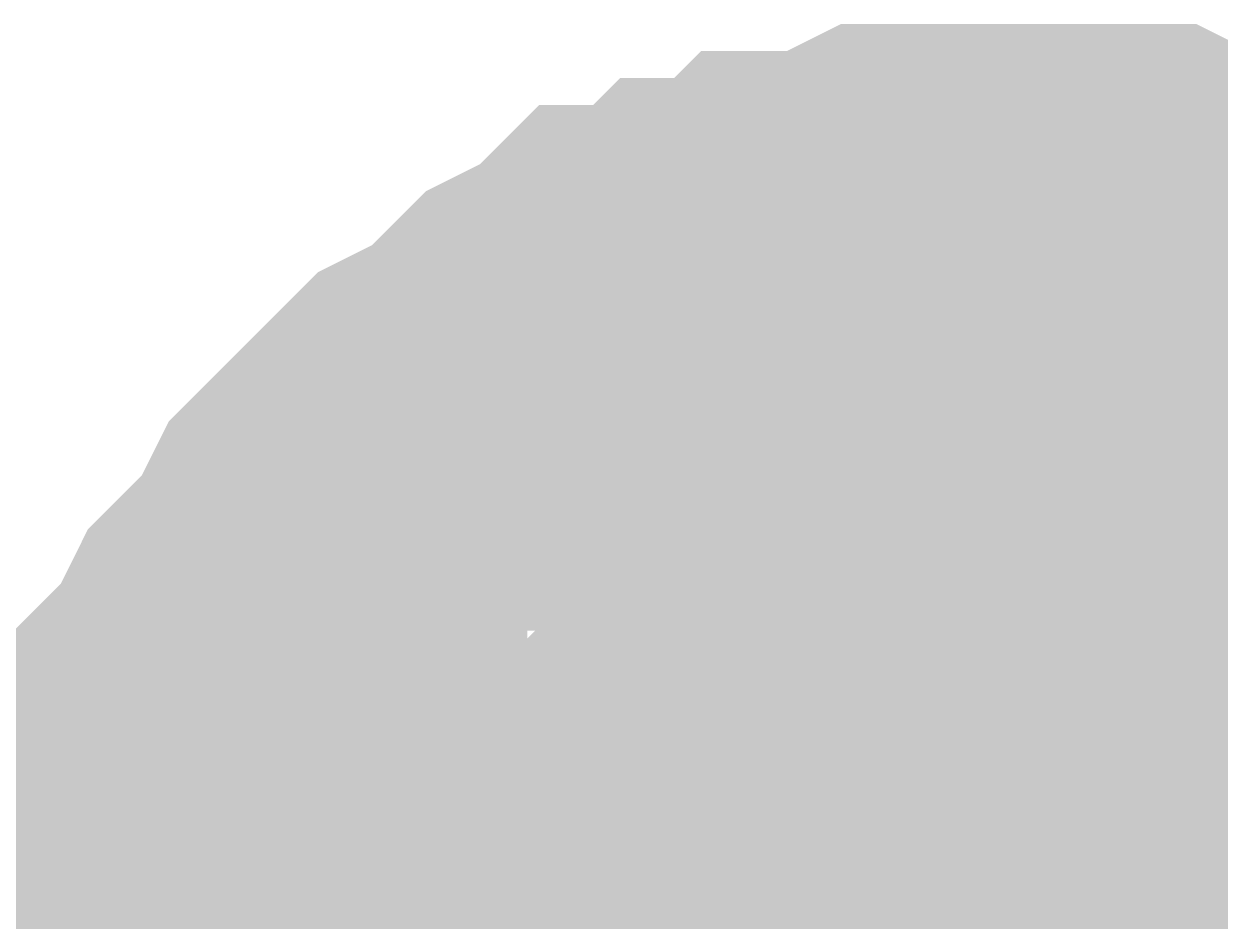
# Model space of a CAD drawing. Header units: inches. Extents: x 0 to 841, y 0 to 594.
# Drawn here: x 256.696 to 257.691, y 117.651 to 118.397 of the extents above; entities that cross this region are included whole.
import ezdxf

# ---------------------------------------------------------------- set-up
doc = ezdxf.new("R2010")
doc.units = ezdxf.units.IN
doc.layers.add('Sheet', color=255, linetype='Continuous')

msp = doc.modelspace()

# ---------------------------------------------------------------- linework, layer by layer
at = {"layer": 'Sheet'}
for points in [[(256.76012, 117.48389, 0.29972, 0.29972, 0), (256.76012, 117.52881, 0.29972, 0.29972, 0), (256.76012, 117.57373, 0.29972, 0.29972, 0), (256.76012, 117.59619, 0.29972, 0.29972, 0), (256.78258, 117.64111, 0.29972, 0.29972, 0), (256.78258, 117.68603, 0.29972, 0.29972, 0), (256.80504, 117.70848, 0.29972, 0.29972, 0), (256.80504, 117.7534, 0.29972, 0.29972, 0), (256.82749, 117.77586, 0.29972, 0.29972, 0), (256.82749, 117.82078, 0.29972, 0.29972, 0), (256.84995, 117.84324, 0.29972, 0.29972, 0), (256.87241, 117.88816, 0.29972, 0.29972, 0), (256.89487, 117.91062, 0.29972, 0.29972, 0), (256.91733, 117.93308, 0.29972, 0.29972, 0), (256.93978, 117.97799, 0.29972, 0.29972, 0), (256.96224, 118.00045, 0.29972, 0.29972, 0), (256.9847, 118.02291, 0.29972, 0.29972, 0), (257.00716, 118.04537, 0.29972, 0.29972, 0), (257.02961, 118.06783, 0.29972, 0.29972, 0), (257.07453, 118.09029, 0.29972, 0.29972, 0), (257.09699, 118.11275, 0.29972, 0.29972, 0), (257.11945, 118.13521, 0.29972, 0.29972, 0), (257.16436, 118.15767, 0.29972, 0.29972, 0), (257.18682, 118.18013, 0.29972, 0.29972, 0), (257.23173, 118.18013, 0.29972, 0.29972, 0), (257.25419, 118.20259, 0.29972, 0.29972, 0), (257.29911, 118.20259, 0.29972, 0.29972, 0), (257.32157, 118.22505, 0.29972, 0.29972, 0), (257.36648, 118.22505, 0.29972, 0.29972, 0), (257.4114, 118.2475, 0.29972, 0.29972, 0), (257.43385, 118.2475, 0.29972, 0.29972, 0), (257.47877, 118.2475, 0.29972, 0.29972, 0), (257.52369, 118.2475, 0.29972, 0.29972, 0)], [(256.76012, 117.48389, 0.29972, 0.29972, 0), (256.76012, 117.52881, 0.29972, 0.29972, 0), (256.76012, 117.57373, 0.29972, 0.29972, 0), (256.76012, 117.59619, 0.29972, 0.29972, 0), (256.78258, 117.64111, 0.29972, 0.29972, 0), (256.78258, 117.68603, 0.29972, 0.29972, 0), (256.80504, 117.70848, 0.29972, 0.29972, 0), (256.80504, 117.7534, 0.29972, 0.29972, 0), (256.82749, 117.77586, 0.29972, 0.29972, 0), (256.82749, 117.82078, 0.29972, 0.29972, 0), (256.84995, 117.84324, 0.29972, 0.29972, 0), (256.87241, 117.88816, 0.29972, 0.29972, 0), (256.89487, 117.91062, 0.29972, 0.29972, 0), (256.91733, 117.93308, 0.29972, 0.29972, 0), (256.93978, 117.97799, 0.29972, 0.29972, 0), (256.96224, 118.00045, 0.29972, 0.29972, 0), (256.9847, 118.02291, 0.29972, 0.29972, 0), (257.00716, 118.04537, 0.29972, 0.29972, 0), (257.02961, 118.06783, 0.29972, 0.29972, 0), (257.07453, 118.09029, 0.29972, 0.29972, 0), (257.09699, 118.11275, 0.29972, 0.29972, 0), (257.11945, 118.13521, 0.29972, 0.29972, 0), (257.16436, 118.15767, 0.29972, 0.29972, 0), (257.18682, 118.18013, 0.29972, 0.29972, 0), (257.23173, 118.18013, 0.29972, 0.29972, 0), (257.25419, 118.20259, 0.29972, 0.29972, 0), (257.29911, 118.20259, 0.29972, 0.29972, 0), (257.32157, 118.22505, 0.29972, 0.29972, 0), (257.36648, 118.22505, 0.29972, 0.29972, 0), (257.4114, 118.2475, 0.29972, 0.29972, 0), (257.43385, 118.2475, 0.29972, 0.29972, 0), (257.47877, 118.2475, 0.29972, 0.29972, 0), (257.52369, 118.2475, 0.29972, 0.29972, 0)], [(256.76012, 117.48389, 0.29972, 0.29972, 0), (256.76012, 117.52881, 0.29972, 0.29972, 0), (256.76012, 117.57373, 0.29972, 0.29972, 0), (256.76012, 117.59619, 0.29972, 0.29972, 0), (256.78258, 117.64111, 0.29972, 0.29972, 0), (256.78258, 117.68603, 0.29972, 0.29972, 0), (256.80504, 117.70848, 0.29972, 0.29972, 0), (256.80504, 117.7534, 0.29972, 0.29972, 0), (256.82749, 117.77586, 0.29972, 0.29972, 0), (256.82749, 117.82078, 0.29972, 0.29972, 0), (256.84995, 117.84324, 0.29972, 0.29972, 0), (256.87241, 117.88816, 0.29972, 0.29972, 0), (256.89487, 117.91062, 0.29972, 0.29972, 0), (256.91733, 117.93308, 0.29972, 0.29972, 0), (256.93978, 117.97799, 0.29972, 0.29972, 0), (256.96224, 118.00045, 0.29972, 0.29972, 0), (256.9847, 118.02291, 0.29972, 0.29972, 0), (257.00716, 118.04537, 0.29972, 0.29972, 0), (257.02961, 118.06783, 0.29972, 0.29972, 0), (257.07453, 118.09029, 0.29972, 0.29972, 0), (257.09699, 118.11275, 0.29972, 0.29972, 0), (257.11945, 118.13521, 0.29972, 0.29972, 0), (257.16436, 118.15767, 0.29972, 0.29972, 0), (257.18682, 118.18013, 0.29972, 0.29972, 0), (257.23173, 118.18013, 0.29972, 0.29972, 0), (257.25419, 118.20259, 0.29972, 0.29972, 0), (257.29911, 118.20259, 0.29972, 0.29972, 0), (257.32157, 118.22505, 0.29972, 0.29972, 0), (257.36648, 118.22505, 0.29972, 0.29972, 0), (257.4114, 118.2475, 0.29972, 0.29972, 0), (257.43385, 118.2475, 0.29972, 0.29972, 0), (257.47877, 118.2475, 0.29972, 0.29972, 0), (257.52369, 118.2475, 0.29972, 0.29972, 0)], [(256.76012, 117.48389, 0.29972, 0.29972, 0), (256.76012, 117.52881, 0.29972, 0.29972, 0), (256.76012, 117.57373, 0.29972, 0.29972, 0), (256.76012, 117.59619, 0.29972, 0.29972, 0), (256.78258, 117.64111, 0.29972, 0.29972, 0), (256.78258, 117.68603, 0.29972, 0.29972, 0), (256.80504, 117.70848, 0.29972, 0.29972, 0), (256.80504, 117.7534, 0.29972, 0.29972, 0), (256.82749, 117.77586, 0.29972, 0.29972, 0), (256.82749, 117.82078, 0.29972, 0.29972, 0), (256.84995, 117.84324, 0.29972, 0.29972, 0), (256.87241, 117.88816, 0.29972, 0.29972, 0), (256.89487, 117.91062, 0.29972, 0.29972, 0), (256.91733, 117.93308, 0.29972, 0.29972, 0), (256.93978, 117.97799, 0.29972, 0.29972, 0), (256.96224, 118.00045, 0.29972, 0.29972, 0), (256.9847, 118.02291, 0.29972, 0.29972, 0), (257.00716, 118.04537, 0.29972, 0.29972, 0), (257.02961, 118.06783, 0.29972, 0.29972, 0), (257.07453, 118.09029, 0.29972, 0.29972, 0), (257.09699, 118.11275, 0.29972, 0.29972, 0), (257.11945, 118.13521, 0.29972, 0.29972, 0), (257.16436, 118.15767, 0.29972, 0.29972, 0), (257.18682, 118.18013, 0.29972, 0.29972, 0), (257.23173, 118.18013, 0.29972, 0.29972, 0), (257.25419, 118.20259, 0.29972, 0.29972, 0), (257.29911, 118.20259, 0.29972, 0.29972, 0), (257.32157, 118.22505, 0.29972, 0.29972, 0), (257.36648, 118.22505, 0.29972, 0.29972, 0), (257.4114, 118.2475, 0.29972, 0.29972, 0), (257.43385, 118.2475, 0.29972, 0.29972, 0), (257.47877, 118.2475, 0.29972, 0.29972, 0), (257.52369, 118.2475, 0.29972, 0.29972, 0)], [(256.76012, 117.48389, 0.29972, 0.29972, 0), (256.76012, 117.52881, 0.29972, 0.29972, 0), (256.76012, 117.57373, 0.29972, 0.29972, 0), (256.76012, 117.59619, 0.29972, 0.29972, 0), (256.78258, 117.64111, 0.29972, 0.29972, 0), (256.78258, 117.68603, 0.29972, 0.29972, 0), (256.80504, 117.70848, 0.29972, 0.29972, 0), (256.80504, 117.7534, 0.29972, 0.29972, 0), (256.82749, 117.77586, 0.29972, 0.29972, 0), (256.82749, 117.82078, 0.29972, 0.29972, 0), (256.84995, 117.84324, 0.29972, 0.29972, 0), (256.87241, 117.88816, 0.29972, 0.29972, 0), (256.89487, 117.91062, 0.29972, 0.29972, 0), (256.91733, 117.93308, 0.29972, 0.29972, 0), (256.93978, 117.97799, 0.29972, 0.29972, 0), (256.96224, 118.00045, 0.29972, 0.29972, 0), (256.9847, 118.02291, 0.29972, 0.29972, 0), (257.00716, 118.04537, 0.29972, 0.29972, 0), (257.02961, 118.06783, 0.29972, 0.29972, 0), (257.07453, 118.09029, 0.29972, 0.29972, 0), (257.09699, 118.11275, 0.29972, 0.29972, 0), (257.11945, 118.13521, 0.29972, 0.29972, 0), (257.16436, 118.15767, 0.29972, 0.29972, 0), (257.18682, 118.18013, 0.29972, 0.29972, 0), (257.23173, 118.18013, 0.29972, 0.29972, 0), (257.25419, 118.20259, 0.29972, 0.29972, 0), (257.29911, 118.20259, 0.29972, 0.29972, 0), (257.32157, 118.22505, 0.29972, 0.29972, 0), (257.36648, 118.22505, 0.29972, 0.29972, 0), (257.4114, 118.2475, 0.29972, 0.29972, 0), (257.43385, 118.2475, 0.29972, 0.29972, 0), (257.47877, 118.2475, 0.29972, 0.29972, 0), (257.52369, 118.2475, 0.29972, 0.29972, 0)], [(257.52369, 118.2475, 0.29972, 0.29972, 0), (257.52369, 118.2475, 0.29972, 0.29972, 0)], [(257.52369, 118.2475, 0.29972, 0.29972, 0), (257.5686, 118.2475, 0.29972, 0.29972, 0), (257.61352, 118.2475, 0.29972, 0.29972, 0), (257.63598, 118.2475, 0.29972, 0.29972, 0), (257.68089, 118.22505, 0.29972, 0.29972, 0), (257.72581, 118.22505, 0.29972, 0.29972, 0), (257.74826, 118.20259, 0.29972, 0.29972, 0), (257.79318, 118.20259, 0.29972, 0.29972, 0), (257.81564, 118.18013, 0.29972, 0.29972, 0), (257.86055, 118.18013, 0.29972, 0.29972, 0)], [(257.52369, 118.2475, 0.29972, 0.29972, 0), (257.52369, 118.2475, 0.29972, 0.29972, 0)], [(257.52369, 118.2475, 0.29972, 0.29972, 0), (257.5686, 118.2475, 0.29972, 0.29972, 0), (257.61352, 118.2475, 0.29972, 0.29972, 0), (257.63598, 118.2475, 0.29972, 0.29972, 0), (257.68089, 118.22505, 0.29972, 0.29972, 0), (257.72581, 118.22505, 0.29972, 0.29972, 0), (257.74826, 118.20259, 0.29972, 0.29972, 0), (257.79318, 118.20259, 0.29972, 0.29972, 0), (257.81564, 118.18013, 0.29972, 0.29972, 0), (257.86055, 118.18013, 0.29972, 0.29972, 0)], [(257.52369, 118.2475, 0.29972, 0.29972, 0), (257.52369, 118.2475, 0.29972, 0.29972, 0)], [(257.52369, 118.2475, 0.29972, 0.29972, 0), (257.5686, 118.2475, 0.29972, 0.29972, 0), (257.61352, 118.2475, 0.29972, 0.29972, 0), (257.63598, 118.2475, 0.29972, 0.29972, 0), (257.68089, 118.22505, 0.29972, 0.29972, 0), (257.72581, 118.22505, 0.29972, 0.29972, 0), (257.74826, 118.20259, 0.29972, 0.29972, 0), (257.79318, 118.20259, 0.29972, 0.29972, 0), (257.81564, 118.18013, 0.29972, 0.29972, 0), (257.86055, 118.18013, 0.29972, 0.29972, 0)], [(257.52369, 118.2475, 0.29972, 0.29972, 0), (257.52369, 118.2475, 0.29972, 0.29972, 0)], [(257.52369, 118.2475, 0.29972, 0.29972, 0), (257.5686, 118.2475, 0.29972, 0.29972, 0), (257.61352, 118.2475, 0.29972, 0.29972, 0), (257.63598, 118.2475, 0.29972, 0.29972, 0), (257.68089, 118.22505, 0.29972, 0.29972, 0), (257.72581, 118.22505, 0.29972, 0.29972, 0), (257.74826, 118.20259, 0.29972, 0.29972, 0), (257.79318, 118.20259, 0.29972, 0.29972, 0), (257.81564, 118.18013, 0.29972, 0.29972, 0), (257.86055, 118.18013, 0.29972, 0.29972, 0)], [(257.52369, 118.2475, 0.29972, 0.29972, 0), (257.52369, 118.2475, 0.29972, 0.29972, 0)], [(257.52369, 118.2475, 0.29972, 0.29972, 0), (257.5686, 118.2475, 0.29972, 0.29972, 0), (257.61352, 118.2475, 0.29972, 0.29972, 0), (257.63598, 118.2475, 0.29972, 0.29972, 0), (257.68089, 118.22505, 0.29972, 0.29972, 0), (257.72581, 118.22505, 0.29972, 0.29972, 0), (257.74826, 118.20259, 0.29972, 0.29972, 0), (257.79318, 118.20259, 0.29972, 0.29972, 0), (257.81564, 118.18013, 0.29972, 0.29972, 0), (257.86055, 118.18013, 0.29972, 0.29972, 0)], [(256.76012, 117.59619, 0.09906, 0.09906, 0), (256.78258, 117.64111, 0.09906, 0.09906, 0), (256.78258, 117.68603, 0.09906, 0.09906, 0), (256.80504, 117.70848, 0.09906, 0.09906, 0), (256.80504, 117.7534, 0.09906, 0.09906, 0), (256.82749, 117.77586, 0.09906, 0.09906, 0), (256.82749, 117.82078, 0.09906, 0.09906, 0), (256.84995, 117.84324, 0.09906, 0.09906, 0), (256.87241, 117.88816, 0.09906, 0.09906, 0), (256.89487, 117.91062, 0.09906, 0.09906, 0), (256.91733, 117.93308, 0.09906, 0.09906, 0), (256.93978, 117.97799, 0.09906, 0.09906, 0), (256.96224, 118.00045, 0.09906, 0.09906, 0), (256.9847, 118.02291, 0.09906, 0.09906, 0), (257.00716, 118.04537, 0.09906, 0.09906, 0), (257.02961, 118.06783, 0.09906, 0.09906, 0), (257.07453, 118.09029, 0.09906, 0.09906, 0), (257.09699, 118.11275, 0.09906, 0.09906, 0), (257.11945, 118.13521, 0.09906, 0.09906, 0), (257.16436, 118.15767, 0.09906, 0.09906, 0), (257.18682, 118.18013, 0.09906, 0.09906, 0), (257.23173, 118.18013, 0.09906, 0.09906, 0), (257.25419, 118.20259, 0.09906, 0.09906, 0), (257.29911, 118.20259, 0.09906, 0.09906, 0), (257.32157, 118.22505, 0.09906, 0.09906, 0), (257.36648, 118.22505, 0.09906, 0.09906, 0), (257.4114, 118.2475, 0.09906, 0.09906, 0), (257.43385, 118.2475, 0.09906, 0.09906, 0), (257.47877, 118.2475, 0.09906, 0.09906, 0), (257.52369, 118.2475, 0.09906, 0.09906, 0)], [(256.76012, 117.59619, 0.09906, 0.09906, 0), (256.78258, 117.64111, 0.09906, 0.09906, 0), (256.78258, 117.68603, 0.09906, 0.09906, 0), (256.80504, 117.70848, 0.09906, 0.09906, 0), (256.80504, 117.7534, 0.09906, 0.09906, 0), (256.82749, 117.77586, 0.09906, 0.09906, 0), (256.82749, 117.82078, 0.09906, 0.09906, 0), (256.84995, 117.84324, 0.09906, 0.09906, 0), (256.87241, 117.88816, 0.09906, 0.09906, 0), (256.89487, 117.91062, 0.09906, 0.09906, 0), (256.91733, 117.93308, 0.09906, 0.09906, 0), (256.93978, 117.97799, 0.09906, 0.09906, 0), (256.96224, 118.00045, 0.09906, 0.09906, 0), (256.9847, 118.02291, 0.09906, 0.09906, 0), (257.00716, 118.04537, 0.09906, 0.09906, 0), (257.02961, 118.06783, 0.09906, 0.09906, 0), (257.07453, 118.09029, 0.09906, 0.09906, 0), (257.09699, 118.11275, 0.09906, 0.09906, 0), (257.11945, 118.13521, 0.09906, 0.09906, 0), (257.16436, 118.15767, 0.09906, 0.09906, 0), (257.18682, 118.18013, 0.09906, 0.09906, 0), (257.23173, 118.18013, 0.09906, 0.09906, 0), (257.25419, 118.20259, 0.09906, 0.09906, 0), (257.29911, 118.20259, 0.09906, 0.09906, 0), (257.32157, 118.22505, 0.09906, 0.09906, 0), (257.36648, 118.22505, 0.09906, 0.09906, 0), (257.4114, 118.2475, 0.09906, 0.09906, 0), (257.43385, 118.2475, 0.09906, 0.09906, 0), (257.47877, 118.2475, 0.09906, 0.09906, 0), (257.52369, 118.2475, 0.09906, 0.09906, 0)], [(256.76012, 117.59619, 0.09906, 0.09906, 0), (256.78258, 117.64111, 0.09906, 0.09906, 0), (256.78258, 117.68603, 0.09906, 0.09906, 0), (256.80504, 117.70848, 0.09906, 0.09906, 0), (256.80504, 117.7534, 0.09906, 0.09906, 0), (256.82749, 117.77586, 0.09906, 0.09906, 0), (256.82749, 117.82078, 0.09906, 0.09906, 0), (256.84995, 117.84324, 0.09906, 0.09906, 0), (256.87241, 117.88816, 0.09906, 0.09906, 0), (256.89487, 117.91062, 0.09906, 0.09906, 0), (256.91733, 117.93308, 0.09906, 0.09906, 0), (256.93978, 117.97799, 0.09906, 0.09906, 0), (256.96224, 118.00045, 0.09906, 0.09906, 0), (256.9847, 118.02291, 0.09906, 0.09906, 0), (257.00716, 118.04537, 0.09906, 0.09906, 0), (257.02961, 118.06783, 0.09906, 0.09906, 0), (257.07453, 118.09029, 0.09906, 0.09906, 0), (257.09699, 118.11275, 0.09906, 0.09906, 0), (257.11945, 118.13521, 0.09906, 0.09906, 0), (257.16436, 118.15767, 0.09906, 0.09906, 0), (257.18682, 118.18013, 0.09906, 0.09906, 0), (257.23173, 118.18013, 0.09906, 0.09906, 0), (257.25419, 118.20259, 0.09906, 0.09906, 0), (257.29911, 118.20259, 0.09906, 0.09906, 0), (257.32157, 118.22505, 0.09906, 0.09906, 0), (257.36648, 118.22505, 0.09906, 0.09906, 0), (257.4114, 118.2475, 0.09906, 0.09906, 0), (257.43385, 118.2475, 0.09906, 0.09906, 0), (257.47877, 118.2475, 0.09906, 0.09906, 0), (257.52369, 118.2475, 0.09906, 0.09906, 0)], [(256.76012, 117.59619, 0.09906, 0.09906, 0), (256.78258, 117.64111, 0.09906, 0.09906, 0), (256.78258, 117.68603, 0.09906, 0.09906, 0), (256.80504, 117.70848, 0.09906, 0.09906, 0), (256.80504, 117.7534, 0.09906, 0.09906, 0), (256.82749, 117.77586, 0.09906, 0.09906, 0), (256.82749, 117.82078, 0.09906, 0.09906, 0), (256.84995, 117.84324, 0.09906, 0.09906, 0), (256.87241, 117.88816, 0.09906, 0.09906, 0), (256.89487, 117.91062, 0.09906, 0.09906, 0), (256.91733, 117.93308, 0.09906, 0.09906, 0), (256.93978, 117.97799, 0.09906, 0.09906, 0), (256.96224, 118.00045, 0.09906, 0.09906, 0), (256.9847, 118.02291, 0.09906, 0.09906, 0), (257.00716, 118.04537, 0.09906, 0.09906, 0), (257.02961, 118.06783, 0.09906, 0.09906, 0), (257.07453, 118.09029, 0.09906, 0.09906, 0), (257.09699, 118.11275, 0.09906, 0.09906, 0), (257.11945, 118.13521, 0.09906, 0.09906, 0), (257.16436, 118.15767, 0.09906, 0.09906, 0), (257.18682, 118.18013, 0.09906, 0.09906, 0), (257.23173, 118.18013, 0.09906, 0.09906, 0), (257.25419, 118.20259, 0.09906, 0.09906, 0), (257.29911, 118.20259, 0.09906, 0.09906, 0), (257.32157, 118.22505, 0.09906, 0.09906, 0), (257.36648, 118.22505, 0.09906, 0.09906, 0), (257.4114, 118.2475, 0.09906, 0.09906, 0), (257.43385, 118.2475, 0.09906, 0.09906, 0), (257.47877, 118.2475, 0.09906, 0.09906, 0), (257.52369, 118.2475, 0.09906, 0.09906, 0)], [(256.76012, 117.59619, 0.09906, 0.09906, 0), (256.78258, 117.64111, 0.09906, 0.09906, 0), (256.78258, 117.68603, 0.09906, 0.09906, 0), (256.80504, 117.70848, 0.09906, 0.09906, 0), (256.80504, 117.7534, 0.09906, 0.09906, 0), (256.82749, 117.77586, 0.09906, 0.09906, 0), (256.82749, 117.82078, 0.09906, 0.09906, 0), (256.84995, 117.84324, 0.09906, 0.09906, 0), (256.87241, 117.88816, 0.09906, 0.09906, 0), (256.89487, 117.91062, 0.09906, 0.09906, 0), (256.91733, 117.93308, 0.09906, 0.09906, 0), (256.93978, 117.97799, 0.09906, 0.09906, 0), (256.96224, 118.00045, 0.09906, 0.09906, 0), (256.9847, 118.02291, 0.09906, 0.09906, 0), (257.00716, 118.04537, 0.09906, 0.09906, 0), (257.02961, 118.06783, 0.09906, 0.09906, 0), (257.07453, 118.09029, 0.09906, 0.09906, 0), (257.09699, 118.11275, 0.09906, 0.09906, 0), (257.11945, 118.13521, 0.09906, 0.09906, 0), (257.16436, 118.15767, 0.09906, 0.09906, 0), (257.18682, 118.18013, 0.09906, 0.09906, 0), (257.23173, 118.18013, 0.09906, 0.09906, 0), (257.25419, 118.20259, 0.09906, 0.09906, 0), (257.29911, 118.20259, 0.09906, 0.09906, 0), (257.32157, 118.22505, 0.09906, 0.09906, 0), (257.36648, 118.22505, 0.09906, 0.09906, 0), (257.4114, 118.2475, 0.09906, 0.09906, 0), (257.43385, 118.2475, 0.09906, 0.09906, 0), (257.47877, 118.2475, 0.09906, 0.09906, 0), (257.52369, 118.2475, 0.09906, 0.09906, 0)], [(257.52369, 118.2475, 0.09906, 0.09906, 0), (257.52369, 118.2475, 0.09906, 0.09906, 0)], [(257.52369, 118.2475, 0.09906, 0.09906, 0), (257.5686, 118.2475, 0.09906, 0.09906, 0), (257.61352, 118.2475, 0.09906, 0.09906, 0), (257.63598, 118.2475, 0.09906, 0.09906, 0), (257.68089, 118.22505, 0.09906, 0.09906, 0), (257.72581, 118.22505, 0.09906, 0.09906, 0), (257.74826, 118.20259, 0.09906, 0.09906, 0)], [(257.52369, 118.2475, 0.09906, 0.09906, 0), (257.52369, 118.2475, 0.09906, 0.09906, 0)], [(257.52369, 118.2475, 0.09906, 0.09906, 0), (257.5686, 118.2475, 0.09906, 0.09906, 0), (257.61352, 118.2475, 0.09906, 0.09906, 0), (257.63598, 118.2475, 0.09906, 0.09906, 0), (257.68089, 118.22505, 0.09906, 0.09906, 0), (257.72581, 118.22505, 0.09906, 0.09906, 0), (257.74826, 118.20259, 0.09906, 0.09906, 0)], [(257.52369, 118.2475, 0.09906, 0.09906, 0), (257.52369, 118.2475, 0.09906, 0.09906, 0)], [(257.52369, 118.2475, 0.09906, 0.09906, 0), (257.5686, 118.2475, 0.09906, 0.09906, 0), (257.61352, 118.2475, 0.09906, 0.09906, 0), (257.63598, 118.2475, 0.09906, 0.09906, 0), (257.68089, 118.22505, 0.09906, 0.09906, 0), (257.72581, 118.22505, 0.09906, 0.09906, 0), (257.74826, 118.20259, 0.09906, 0.09906, 0)], [(257.52369, 118.2475, 0.09906, 0.09906, 0), (257.52369, 118.2475, 0.09906, 0.09906, 0)], [(257.52369, 118.2475, 0.09906, 0.09906, 0), (257.5686, 118.2475, 0.09906, 0.09906, 0), (257.61352, 118.2475, 0.09906, 0.09906, 0), (257.63598, 118.2475, 0.09906, 0.09906, 0), (257.68089, 118.22505, 0.09906, 0.09906, 0), (257.72581, 118.22505, 0.09906, 0.09906, 0), (257.74826, 118.20259, 0.09906, 0.09906, 0)], [(257.52369, 118.2475, 0.09906, 0.09906, 0), (257.52369, 118.2475, 0.09906, 0.09906, 0)], [(257.52369, 118.2475, 0.09906, 0.09906, 0), (257.5686, 118.2475, 0.09906, 0.09906, 0), (257.61352, 118.2475, 0.09906, 0.09906, 0), (257.63598, 118.2475, 0.09906, 0.09906, 0), (257.68089, 118.22505, 0.09906, 0.09906, 0), (257.72581, 118.22505, 0.09906, 0.09906, 0), (257.74826, 118.20259, 0.09906, 0.09906, 0)], [(257.00716, 117.48389, 0.29972, 0.29972, 0), (257.00716, 117.50635, 0.29972, 0.29972, 0), (257.00716, 117.52881, 0.29972, 0.29972, 0), (257.00716, 117.57373, 0.29972, 0.29972, 0), (257.00716, 117.59619, 0.29972, 0.29972, 0), (257.02961, 117.61865, 0.29972, 0.29972, 0), (257.02961, 117.64111, 0.29972, 0.29972, 0), (257.02961, 117.66357, 0.29972, 0.29972, 0), (257.05207, 117.68603, 0.29972, 0.29972, 0), (257.05207, 117.70848, 0.29972, 0.29972, 0), (257.07453, 117.73094, 0.29972, 0.29972, 0), (257.07453, 117.7534, 0.29972, 0.29972, 0), (257.09699, 117.77586, 0.29972, 0.29972, 0), (257.09699, 117.79832, 0.29972, 0.29972, 0), (257.11945, 117.82078, 0.29972, 0.29972, 0), (257.1419, 117.84324, 0.29972, 0.29972, 0), (257.16436, 117.84324, 0.29972, 0.29972, 0), (257.16436, 117.8657, 0.29972, 0.29972, 0), (257.18682, 117.88816, 0.29972, 0.29972, 0), (257.20928, 117.91062, 0.29972, 0.29972, 0), (257.23173, 117.91062, 0.29972, 0.29972, 0), (257.25419, 117.93308, 0.29972, 0.29972, 0), (257.27665, 117.93308, 0.29972, 0.29972, 0), (257.29911, 117.95554, 0.29972, 0.29972, 0), (257.32157, 117.95554, 0.29972, 0.29972, 0), (257.34402, 117.97799, 0.29972, 0.29972, 0), (257.36648, 117.97799, 0.29972, 0.29972, 0), (257.38894, 117.97799, 0.29972, 0.29972, 0), (257.4114, 118.00045, 0.29972, 0.29972, 0), (257.43385, 118.00045, 0.29972, 0.29972, 0), (257.47877, 118.00045, 0.29972, 0.29972, 0), (257.50123, 118.00045, 0.29972, 0.29972, 0), (257.52369, 118.00045, 0.29972, 0.29972, 0)], [(257.00716, 117.48389, 0.29972, 0.29972, 0), (257.00716, 117.50635, 0.29972, 0.29972, 0), (257.00716, 117.52881, 0.29972, 0.29972, 0), (257.00716, 117.57373, 0.29972, 0.29972, 0), (257.00716, 117.59619, 0.29972, 0.29972, 0), (257.02961, 117.61865, 0.29972, 0.29972, 0), (257.02961, 117.64111, 0.29972, 0.29972, 0), (257.02961, 117.66357, 0.29972, 0.29972, 0), (257.05207, 117.68603, 0.29972, 0.29972, 0), (257.05207, 117.70848, 0.29972, 0.29972, 0), (257.07453, 117.73094, 0.29972, 0.29972, 0), (257.07453, 117.7534, 0.29972, 0.29972, 0), (257.09699, 117.77586, 0.29972, 0.29972, 0), (257.09699, 117.79832, 0.29972, 0.29972, 0), (257.11945, 117.82078, 0.29972, 0.29972, 0), (257.1419, 117.84324, 0.29972, 0.29972, 0), (257.16436, 117.84324, 0.29972, 0.29972, 0), (257.16436, 117.8657, 0.29972, 0.29972, 0), (257.18682, 117.88816, 0.29972, 0.29972, 0), (257.20928, 117.91062, 0.29972, 0.29972, 0), (257.23173, 117.91062, 0.29972, 0.29972, 0), (257.25419, 117.93308, 0.29972, 0.29972, 0), (257.27665, 117.93308, 0.29972, 0.29972, 0), (257.29911, 117.95554, 0.29972, 0.29972, 0), (257.32157, 117.95554, 0.29972, 0.29972, 0), (257.34402, 117.97799, 0.29972, 0.29972, 0), (257.36648, 117.97799, 0.29972, 0.29972, 0), (257.38894, 117.97799, 0.29972, 0.29972, 0), (257.4114, 118.00045, 0.29972, 0.29972, 0), (257.43385, 118.00045, 0.29972, 0.29972, 0), (257.47877, 118.00045, 0.29972, 0.29972, 0), (257.50123, 118.00045, 0.29972, 0.29972, 0), (257.52369, 118.00045, 0.29972, 0.29972, 0)], [(257.00716, 117.48389, 0.29972, 0.29972, 0), (257.00716, 117.50635, 0.29972, 0.29972, 0), (257.00716, 117.52881, 0.29972, 0.29972, 0), (257.00716, 117.57373, 0.29972, 0.29972, 0), (257.00716, 117.59619, 0.29972, 0.29972, 0), (257.02961, 117.61865, 0.29972, 0.29972, 0), (257.02961, 117.64111, 0.29972, 0.29972, 0), (257.02961, 117.66357, 0.29972, 0.29972, 0), (257.05207, 117.68603, 0.29972, 0.29972, 0), (257.05207, 117.70848, 0.29972, 0.29972, 0), (257.07453, 117.73094, 0.29972, 0.29972, 0), (257.07453, 117.7534, 0.29972, 0.29972, 0), (257.09699, 117.77586, 0.29972, 0.29972, 0), (257.09699, 117.79832, 0.29972, 0.29972, 0), (257.11945, 117.82078, 0.29972, 0.29972, 0), (257.1419, 117.84324, 0.29972, 0.29972, 0), (257.16436, 117.84324, 0.29972, 0.29972, 0), (257.16436, 117.8657, 0.29972, 0.29972, 0), (257.18682, 117.88816, 0.29972, 0.29972, 0), (257.20928, 117.91062, 0.29972, 0.29972, 0), (257.23173, 117.91062, 0.29972, 0.29972, 0), (257.25419, 117.93308, 0.29972, 0.29972, 0), (257.27665, 117.93308, 0.29972, 0.29972, 0), (257.29911, 117.95554, 0.29972, 0.29972, 0), (257.32157, 117.95554, 0.29972, 0.29972, 0), (257.34402, 117.97799, 0.29972, 0.29972, 0), (257.36648, 117.97799, 0.29972, 0.29972, 0), (257.38894, 117.97799, 0.29972, 0.29972, 0), (257.4114, 118.00045, 0.29972, 0.29972, 0), (257.43385, 118.00045, 0.29972, 0.29972, 0), (257.47877, 118.00045, 0.29972, 0.29972, 0), (257.50123, 118.00045, 0.29972, 0.29972, 0), (257.52369, 118.00045, 0.29972, 0.29972, 0)], [(257.52369, 118.00045, 0.29972, 0.29972, 0), (257.52369, 118.00045, 0.29972, 0.29972, 0)], [(257.52369, 118.00045, 0.29972, 0.29972, 0), (257.54614, 118.00045, 0.29972, 0.29972, 0), (257.5686, 118.00045, 0.29972, 0.29972, 0), (257.59106, 118.00045, 0.29972, 0.29972, 0), (257.61352, 118.00045, 0.29972, 0.29972, 0), (257.63598, 117.97799, 0.29972, 0.29972, 0), (257.65843, 117.97799, 0.29972, 0.29972, 0), (257.70335, 117.97799, 0.29972, 0.29972, 0), (257.72581, 117.95554, 0.29972, 0.29972, 0), (257.72581, 117.95554, 0.29972, 0.29972, 0), (257.74826, 117.93308, 0.29972, 0.29972, 0), (257.77072, 117.93308, 0.29972, 0.29972, 0), (257.79318, 117.91062, 0.29972, 0.29972, 0), (257.81564, 117.91062, 0.29972, 0.29972, 0), (257.8381, 117.88816, 0.29972, 0.29972, 0), (257.86055, 117.8657, 0.29972, 0.29972, 0)], [(257.52369, 118.00045, 0.29972, 0.29972, 0), (257.52369, 118.00045, 0.29972, 0.29972, 0)], [(257.52369, 118.00045, 0.29972, 0.29972, 0), (257.54614, 118.00045, 0.29972, 0.29972, 0), (257.5686, 118.00045, 0.29972, 0.29972, 0), (257.59106, 118.00045, 0.29972, 0.29972, 0), (257.61352, 118.00045, 0.29972, 0.29972, 0), (257.63598, 117.97799, 0.29972, 0.29972, 0), (257.65843, 117.97799, 0.29972, 0.29972, 0), (257.70335, 117.97799, 0.29972, 0.29972, 0), (257.72581, 117.95554, 0.29972, 0.29972, 0), (257.72581, 117.95554, 0.29972, 0.29972, 0), (257.74826, 117.93308, 0.29972, 0.29972, 0), (257.77072, 117.93308, 0.29972, 0.29972, 0), (257.79318, 117.91062, 0.29972, 0.29972, 0), (257.81564, 117.91062, 0.29972, 0.29972, 0), (257.8381, 117.88816, 0.29972, 0.29972, 0), (257.86055, 117.8657, 0.29972, 0.29972, 0)], [(257.52369, 118.00045, 0.29972, 0.29972, 0), (257.52369, 118.00045, 0.29972, 0.29972, 0)], [(257.52369, 118.00045, 0.29972, 0.29972, 0), (257.54614, 118.00045, 0.29972, 0.29972, 0), (257.5686, 118.00045, 0.29972, 0.29972, 0), (257.59106, 118.00045, 0.29972, 0.29972, 0), (257.61352, 118.00045, 0.29972, 0.29972, 0), (257.63598, 117.97799, 0.29972, 0.29972, 0), (257.65843, 117.97799, 0.29972, 0.29972, 0), (257.70335, 117.97799, 0.29972, 0.29972, 0), (257.72581, 117.95554, 0.29972, 0.29972, 0), (257.72581, 117.95554, 0.29972, 0.29972, 0), (257.74826, 117.93308, 0.29972, 0.29972, 0), (257.77072, 117.93308, 0.29972, 0.29972, 0), (257.79318, 117.91062, 0.29972, 0.29972, 0), (257.81564, 117.91062, 0.29972, 0.29972, 0), (257.8381, 117.88816, 0.29972, 0.29972, 0), (257.86055, 117.8657, 0.29972, 0.29972, 0)], [(257.00716, 117.59619, 0.09906, 0.09906, 0), (257.02961, 117.61865, 0.09906, 0.09906, 0), (257.02961, 117.64111, 0.09906, 0.09906, 0), (257.02961, 117.66357, 0.09906, 0.09906, 0), (257.05207, 117.68603, 0.09906, 0.09906, 0), (257.05207, 117.70848, 0.09906, 0.09906, 0), (257.07453, 117.73094, 0.09906, 0.09906, 0), (257.07453, 117.7534, 0.09906, 0.09906, 0), (257.09699, 117.77586, 0.09906, 0.09906, 0), (257.09699, 117.79832, 0.09906, 0.09906, 0), (257.11945, 117.82078, 0.09906, 0.09906, 0), (257.1419, 117.84324, 0.09906, 0.09906, 0), (257.16436, 117.84324, 0.09906, 0.09906, 0), (257.16436, 117.8657, 0.09906, 0.09906, 0), (257.18682, 117.88816, 0.09906, 0.09906, 0), (257.20928, 117.91062, 0.09906, 0.09906, 0), (257.23173, 117.91062, 0.09906, 0.09906, 0), (257.25419, 117.93308, 0.09906, 0.09906, 0), (257.27665, 117.93308, 0.09906, 0.09906, 0), (257.29911, 117.95554, 0.09906, 0.09906, 0), (257.32157, 117.95554, 0.09906, 0.09906, 0), (257.34402, 117.97799, 0.09906, 0.09906, 0), (257.36648, 117.97799, 0.09906, 0.09906, 0), (257.38894, 117.97799, 0.09906, 0.09906, 0), (257.4114, 118.00045, 0.09906, 0.09906, 0), (257.43385, 118.00045, 0.09906, 0.09906, 0), (257.47877, 118.00045, 0.09906, 0.09906, 0), (257.50123, 118.00045, 0.09906, 0.09906, 0), (257.52369, 118.00045, 0.09906, 0.09906, 0)], [(257.00716, 117.59619, 0.09906, 0.09906, 0), (257.02961, 117.61865, 0.09906, 0.09906, 0), (257.02961, 117.64111, 0.09906, 0.09906, 0), (257.02961, 117.66357, 0.09906, 0.09906, 0), (257.05207, 117.68603, 0.09906, 0.09906, 0), (257.05207, 117.70848, 0.09906, 0.09906, 0), (257.07453, 117.73094, 0.09906, 0.09906, 0), (257.07453, 117.7534, 0.09906, 0.09906, 0), (257.09699, 117.77586, 0.09906, 0.09906, 0), (257.09699, 117.79832, 0.09906, 0.09906, 0), (257.11945, 117.82078, 0.09906, 0.09906, 0), (257.1419, 117.84324, 0.09906, 0.09906, 0), (257.16436, 117.84324, 0.09906, 0.09906, 0), (257.16436, 117.8657, 0.09906, 0.09906, 0), (257.18682, 117.88816, 0.09906, 0.09906, 0), (257.20928, 117.91062, 0.09906, 0.09906, 0), (257.23173, 117.91062, 0.09906, 0.09906, 0), (257.25419, 117.93308, 0.09906, 0.09906, 0), (257.27665, 117.93308, 0.09906, 0.09906, 0), (257.29911, 117.95554, 0.09906, 0.09906, 0), (257.32157, 117.95554, 0.09906, 0.09906, 0), (257.34402, 117.97799, 0.09906, 0.09906, 0), (257.36648, 117.97799, 0.09906, 0.09906, 0), (257.38894, 117.97799, 0.09906, 0.09906, 0), (257.4114, 118.00045, 0.09906, 0.09906, 0), (257.43385, 118.00045, 0.09906, 0.09906, 0), (257.47877, 118.00045, 0.09906, 0.09906, 0), (257.50123, 118.00045, 0.09906, 0.09906, 0), (257.52369, 118.00045, 0.09906, 0.09906, 0)], [(257.00716, 117.59619, 0.09906, 0.09906, 0), (257.02961, 117.61865, 0.09906, 0.09906, 0), (257.02961, 117.64111, 0.09906, 0.09906, 0), (257.02961, 117.66357, 0.09906, 0.09906, 0), (257.05207, 117.68603, 0.09906, 0.09906, 0), (257.05207, 117.70848, 0.09906, 0.09906, 0), (257.07453, 117.73094, 0.09906, 0.09906, 0), (257.07453, 117.7534, 0.09906, 0.09906, 0), (257.09699, 117.77586, 0.09906, 0.09906, 0), (257.09699, 117.79832, 0.09906, 0.09906, 0), (257.11945, 117.82078, 0.09906, 0.09906, 0), (257.1419, 117.84324, 0.09906, 0.09906, 0), (257.16436, 117.84324, 0.09906, 0.09906, 0), (257.16436, 117.8657, 0.09906, 0.09906, 0), (257.18682, 117.88816, 0.09906, 0.09906, 0), (257.20928, 117.91062, 0.09906, 0.09906, 0), (257.23173, 117.91062, 0.09906, 0.09906, 0), (257.25419, 117.93308, 0.09906, 0.09906, 0), (257.27665, 117.93308, 0.09906, 0.09906, 0), (257.29911, 117.95554, 0.09906, 0.09906, 0), (257.32157, 117.95554, 0.09906, 0.09906, 0), (257.34402, 117.97799, 0.09906, 0.09906, 0), (257.36648, 117.97799, 0.09906, 0.09906, 0), (257.38894, 117.97799, 0.09906, 0.09906, 0), (257.4114, 118.00045, 0.09906, 0.09906, 0), (257.43385, 118.00045, 0.09906, 0.09906, 0), (257.47877, 118.00045, 0.09906, 0.09906, 0), (257.50123, 118.00045, 0.09906, 0.09906, 0), (257.52369, 118.00045, 0.09906, 0.09906, 0)], [(257.52369, 118.00045, 0.09906, 0.09906, 0), (257.52369, 118.00045, 0.09906, 0.09906, 0)], [(257.52369, 118.00045, 0.09906, 0.09906, 0), (257.54614, 118.00045, 0.09906, 0.09906, 0), (257.5686, 118.00045, 0.09906, 0.09906, 0), (257.59106, 118.00045, 0.09906, 0.09906, 0), (257.61352, 118.00045, 0.09906, 0.09906, 0), (257.63598, 117.97799, 0.09906, 0.09906, 0), (257.65843, 117.97799, 0.09906, 0.09906, 0), (257.70335, 117.97799, 0.09906, 0.09906, 0), (257.72581, 117.95554, 0.09906, 0.09906, 0), (257.72581, 117.95554, 0.09906, 0.09906, 0), (257.74826, 117.93308, 0.09906, 0.09906, 0)], [(257.52369, 118.00045, 0.09906, 0.09906, 0), (257.52369, 118.00045, 0.09906, 0.09906, 0)], [(257.52369, 118.00045, 0.09906, 0.09906, 0), (257.54614, 118.00045, 0.09906, 0.09906, 0), (257.5686, 118.00045, 0.09906, 0.09906, 0), (257.59106, 118.00045, 0.09906, 0.09906, 0), (257.61352, 118.00045, 0.09906, 0.09906, 0), (257.63598, 117.97799, 0.09906, 0.09906, 0), (257.65843, 117.97799, 0.09906, 0.09906, 0), (257.70335, 117.97799, 0.09906, 0.09906, 0), (257.72581, 117.95554, 0.09906, 0.09906, 0), (257.72581, 117.95554, 0.09906, 0.09906, 0), (257.74826, 117.93308, 0.09906, 0.09906, 0)], [(257.52369, 118.00045, 0.09906, 0.09906, 0), (257.52369, 118.00045, 0.09906, 0.09906, 0)], [(257.52369, 118.00045, 0.09906, 0.09906, 0), (257.54614, 118.00045, 0.09906, 0.09906, 0), (257.5686, 118.00045, 0.09906, 0.09906, 0), (257.59106, 118.00045, 0.09906, 0.09906, 0), (257.61352, 118.00045, 0.09906, 0.09906, 0), (257.63598, 117.97799, 0.09906, 0.09906, 0), (257.65843, 117.97799, 0.09906, 0.09906, 0), (257.70335, 117.97799, 0.09906, 0.09906, 0), (257.72581, 117.95554, 0.09906, 0.09906, 0), (257.72581, 117.95554, 0.09906, 0.09906, 0), (257.74826, 117.93308, 0.09906, 0.09906, 0)], [(252.51559, 117.48389, 0.7493, 0.7493, 0), (257.52369, 117.48389, 0.7493, 0.7493, 0)], [(257.52369, 112.49796, 0.7493, 0.7493, 0), (257.52369, 117.48389, 0.7493, 0.7493, 0)], [(257.52369, 117.48389, 0.7493, 0.7493, 0), (272.5255, 117.48389, 0.7493, 0.7493, 0), (272.5255, 114.99093, 0.7493, 0.7493, 0)]]:
    msp.add_lwpolyline(points, format="xyseb", dxfattribs=at)
msp.add_lwpolyline([(257.24601, 117.5, 0.508, 0.508, 1), (257.75401, 117.5, 0.508, 0.508, 1)], format="xyseb", close=True, dxfattribs=at)

doc.saveas('drawing.dxf')
